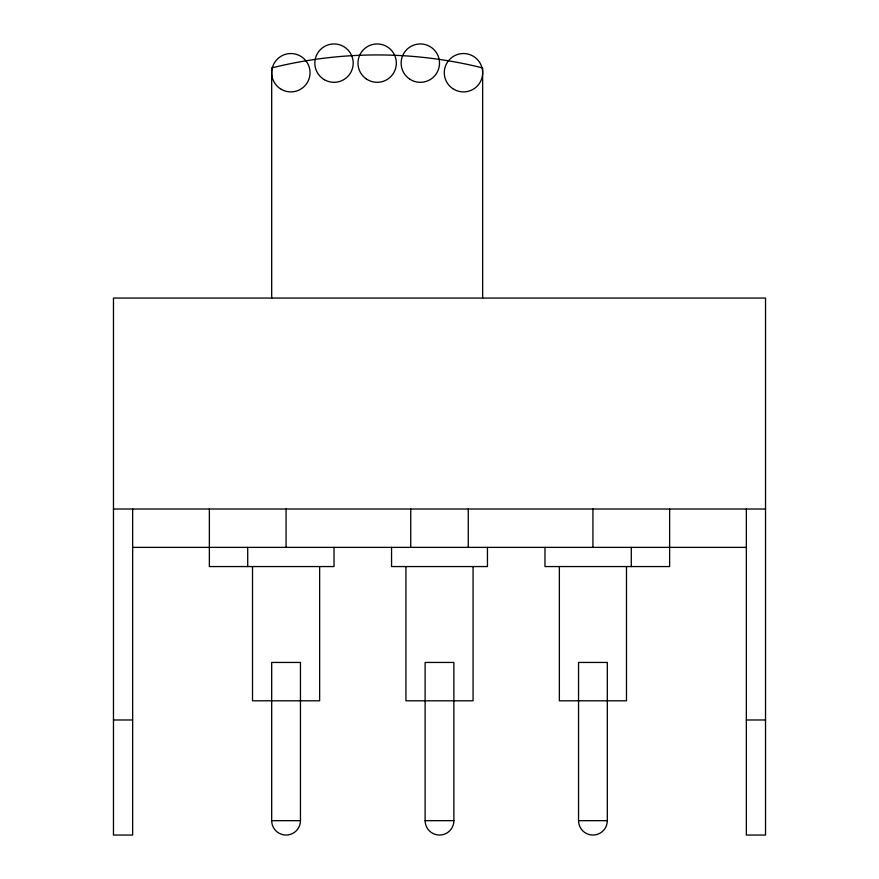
<?xml version="1.0" encoding="UTF-8"?>
<svg xmlns="http://www.w3.org/2000/svg" width="879" height="879" viewBox="0 0 879 879"><rect width="100%" height="100%" fill="white"/><g stroke="black" fill="none" stroke-linecap="round" stroke-linejoin="round"><path stroke-width="1.32" d="M113.468 509.018L765.532 509.018M132.652 547.375L746.348 547.375M113.468 719.978L132.652 719.978M746.348 719.978L765.532 719.978M271.688 820.667L300.453 820.667L300.453 662.447L271.688 662.447L271.688 820.667A14.383 14.383 0 0 0 286.071 835.05A14.383 14.383 0 0 0 300.453 820.667M425.117 820.667L453.883 820.667L453.883 662.447L425.117 662.447L425.117 820.667A14.383 14.383 0 0 0 439.5 835.05A14.383 14.383 0 0 0 453.883 820.667M578.547 820.667L607.312 820.667L607.312 662.447L578.547 662.447L578.547 820.667A14.383 14.383 0 0 0 592.929 835.05A14.383 14.383 0 0 0 607.312 820.667M746.348 509.018L746.348 835.05L765.532 835.05L765.532 298.058L113.468 298.058L113.468 835.05L132.652 835.05L132.652 509.018M669.633 509.018L669.633 566.559L544.98 566.559L544.98 547.375M631.287 547.375L631.287 566.559M626.485 566.559L626.485 700.805L559.363 700.805L559.363 566.559M592.929 509.018L592.929 547.375M487.449 547.375L487.449 566.559L391.551 566.559L391.551 547.375M482.648 298.058L482.648 67.925A434.907 434.907 0 0 0 271.688 67.925L271.688 298.058M473.067 566.559L473.067 700.805L405.933 700.805L405.933 566.559M468.265 509.018L468.265 547.375M410.735 509.018L410.735 547.375M334.02 547.375L334.02 566.559L209.367 566.559L209.367 509.018M319.637 566.559L319.637 700.805L252.515 700.805L252.515 566.559M286.071 509.018L286.071 547.375M247.713 547.375L247.713 566.559M409.57 79.011A19.173 19.173 0 0 0 439.456 64.497A19.173 19.173 0 0 0 411.943 45.873A19.173 19.173 0 0 0 409.57 79.011M324.428 79.736A19.173 19.173 0 0 0 353.193 63.123A19.173 19.173 0 0 0 324.428 46.521A19.173 19.173 0 0 0 324.428 79.736M281.28 89.328A19.173 19.173 0 0 0 310.045 72.715A19.173 19.173 0 0 0 281.28 56.113A19.173 19.173 0 0 0 281.28 89.328M452.718 88.603A19.173 19.173 0 0 0 482.604 74.089A19.173 19.173 0 0 0 455.091 55.465A19.173 19.173 0 0 0 452.718 88.603M366.422 79.011A19.173 19.173 0 0 0 396.297 64.497A19.173 19.173 0 0 0 368.795 45.873A19.173 19.173 0 0 0 366.422 79.011"/></g></svg>
